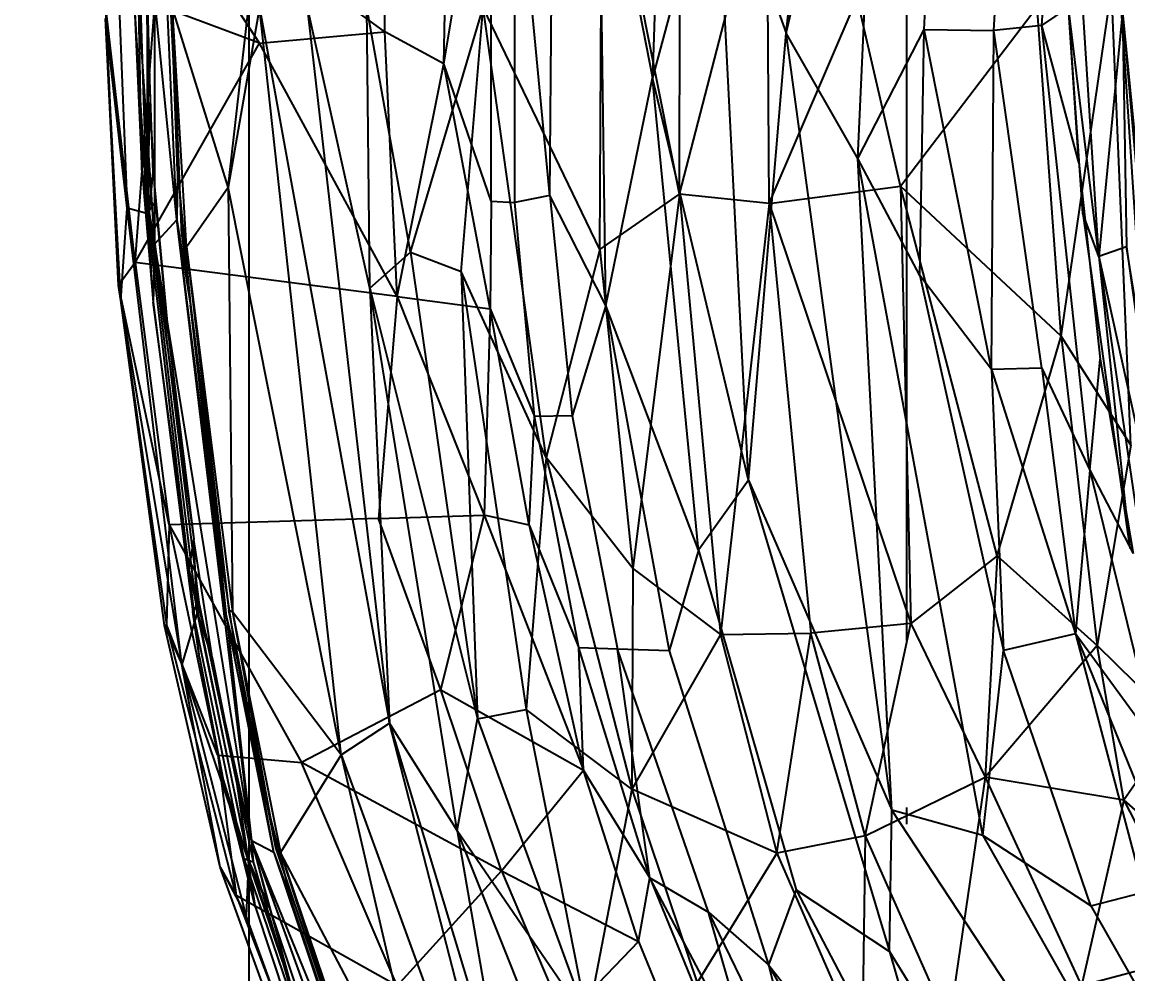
# Model space of a CAD drawing. Extents: x 11992 to 29481, y -6727 to 6811.
# Drawn here: x 16892.8 to 17025.2, y -1985.1 to -1871.2 of the extents above; entities that cross this region are included whole.
import ezdxf

# ---------------------------------------------------------------- set-up
doc = ezdxf.new("R2010")
doc.units = 0
doc.header["$MEASUREMENT"] = 0
doc.linetypes.add('DOTE', pattern=[2.42, 2, -0.2, 0.02, -0.2])
doc.layers.get('0').update_dxf_attribs({"color": 8, "linetype": 'CONTINUOUS'})
doc.layers.get('Defpoints').update_dxf_attribs({"color": 8, "linetype": 'CONTINUOUS'})
doc.layers.add('zoylight 4标注', color=9, linetype='CONTINUOUS')
doc.layers.add('zoylight 5回路', color=4, linetype='CONTINUOUS')
doc.styles.add('CCD-DIM', font='archs.shx', dxfattribs={"width": 0.8})
doc.dimstyles.new('zoylight_DIM_40', dxfattribs={"dimscale": 40, "dimtxt": 1.9, "dimasz": 0.4, "dimexe": 0.5, "dimexo": 0.5, "dimgap": 0.5, "dimtad": 1, "dimdec": 0, "dimrnd": 5, "dimzin": 12, "dimdsep": 46, "dimtxsty": 'CCD-DIM', "dimblk": 'CCD_Dimension_Tick', "dimcen": 0.125, "dimclrd": 44, "dimclre": 44, "dimclrt": 50, "dimadec": 0, "dimazin": 0, "dimtfac": 1, "dimtdec": 0, "dimtmove": 2, "dimatfit": 3, "dimldrblk": 'CCD_Leader_Dot', "dimfxl": 0, "dimtvp": 1, "dimtolj": 1, "dimtzin": 0, "dimarcsym": 0})

# ---------------------------------------------------------------- blocks, each defined once
blk = doc.blocks.new('CCD_Dimension_Tick')
at = {"color": 0, "linetype": 'ByBlock'}
for p, q in [((-1.0906, 0), (0, 0)), ((0, 0), (1.0906, 0))]:
    blk.add_line(p, q, dxfattribs=at)
at = {"color": 0, "linetype": 'Continuous', "const_width": 0.6075}
blk.add_lwpolyline([(-0.6104, -0.6104), (0.6104, 0.6104)], dxfattribs=at)
blk = doc.blocks.new('*D122')
at = {"layer": 'Defpoints', "color": 0, "linetype": 'Continuous'}
for p in [(16998.77, -1694.14, -420), (16919.98, -3240.35), (16998.77, -3240.35, -420)]:
    blk.add_point(p, dxfattribs=at)
at = {"layer": 'zoylight 4标注', "color": 44, "lineweight": -2}
for p, q in [((16978.77, -1694.14), (16899.98, -1694.14)), ((16919.98, -1710.14), (16919.98, -3224.35))]:
    blk.add_line(p, q, dxfattribs=at)
at = {"layer": 'zoylight 4标注', "color": 44, "linetype": 'Continuous', "lineweight": -2}
blk.add_line((16978.77, -3240.35), (16899.98, -3240.35), dxfattribs=at)
at = {"layer": 'zoylight 4标注', "color": 44, "linetype": 'Continuous', "lineweight": -2, "xscale": 16, "yscale": 16, "zscale": 16}
for p, rotation in [((16919.98, -1694.14), 90), ((16919.98, -3240.35), 270)]:
    blk.add_blockref('CCD_Dimension_Tick', p, dxfattribs=dict(at, rotation=rotation))
at = {"layer": 'zoylight 4标注', "color": 50, "linetype": 'Continuous', "insert": (16861.98, -2467.25), "char_height": 76, "attachment_point": 5, "rotation": 90, "style": 'CCD-DIM'}
blk.add_mtext('\\A1;1545', dxfattribs=at)
blk = doc.blocks.new('CCD_Leader_Dot')
at = {"color": 0, "linetype": 'ByBlock'}
blk.add_line((-5, 0), (-10, 0), dxfattribs=at)
at = {"color": 0, "linetype": 'ByBlock', "const_width": 5}
blk.add_lwpolyline([(-2.5, 0, 1), (2.5, 0, 1)], format="xyb", close=True, dxfattribs=at)

msp = doc.modelspace()

# ---------------------------------------------------------------- linework, layer by layer
for p, q in [((16984.33, -1872.47, -2070.45), (16993.25, -1786.5, -2070.37)), ((16984.33, -1872.47, -2070.45), (16995.96, -1820.95, -2069.96)), ((16992.88, -1887.49, -2070.01), (16995.96, -1820.95, -2069.96)), ((16969.97, -1829.52, -2067.83), (16968.31, -1877.84, -2067.97)), ((17000.83, -1872.04, -2068.35), (17002.53, -1836.44, -2068.49)), ((17009.17, -1872.19, -2064.17), (17011.35, -1836.68, -2064.23)), ((17014.92, -1871.59, -2059.13), (17017.3, -1836.81, -2059.14)), ((16917.51, -1890.92, -1706.8), (16923.37, -1838.93, -1705.96)), ((16943.33, -1876.18, -2019.41), (16948.98, -1842.54, -2045.29)), ((16949, -1892.6, -2045.14), (16948.98, -1842.54, -2045.29)), ((16971.55, -1891.75, -1772.23), (16971.6, -1843.26, -1771.63)), ((16936.25, -1872.32, -1975.83), (16936.31, -1844.51, -1971.81)), ((16962.73, -1905.08, -2064.9), (16961.88, -1844.96, -2064.86)), ((16961.88, -1844.96, -2064.86), (16968.31, -1877.84, -2067.97)), ((16961.99, -1898.4, -1751.22), (16962.26, -1845.03, -1752.51)), ((16971.55, -1891.75, -1772.23), (16962.26, -1845.03, -1752.51)), ((16943.33, -1876.18, -2019.41), (16943.94, -1846.15, -2020.07)), ((16956.03, -1891.91, -2060.38), (16956.36, -1846.19, -2060.69)), ((16951.83, -1892.76, -2054.07), (16951.81, -1847.77, -2054.28)), ((16956.03, -1891.91, -2060.38), (16951.81, -1847.77, -2054.28)), ((16975.88, -1849.45, -2069.89), (16968.31, -1877.84, -2067.97)), ((16975.88, -1849.45, -2069.89), (16984.33, -1872.47, -2070.45)), ((16979.82, -1926.02, -2069.84), (16975.88, -1849.45, -2069.89)), ((16921.24, -1873.69, -1871.99), (16905.97, -1850.19, -1762.42)), ((16936.25, -1872.32, -1975.83), (16905.97, -1850.19, -1762.42)), ((16971.55, -1891.75, -1772.23), (16982.03, -1851.15, -1799.27)), ((16982.28, -1892.88, -1798.84), (16982.03, -1851.15, -1799.27)), ((16911.42, -1888.97, -1708.95), (16910.6, -1865.7, -1709.08)), ((17021.73, -1899.25, -2046.89), (17019.63, -1866.44, -2046.89)), ((17017.24, -1908.77, -1912.29), (17023.27, -1867.14, -1947.93)), ((17025.56, -1921.84, -1948.09), (17023.27, -1867.14, -1947.93)), ((16906.38, -1899.94, -1759.87), (16908.73, -1869.03, -1787.89)), ((16911.34, -1894.85, -1707.97), (16908.71, -1868.42, -1707.83)), ((16908.72, -1897.71, -1707.51), (16908.71, -1868.42, -1707.83)), ((16921.24, -1873.69, -1871.99), (16908.73, -1869.03, -1787.89)), ((16982.28, -1892.88, -1798.84), (16992.81, -1868.31, -1833.9)), ((16998, -1890.82, -1847.7), (16992.81, -1868.31, -1833.9)), ((16998, -1890.82, -1847.7), (17014.38, -1869.33, -1908.33)), ((17017.24, -1908.77, -1912.29), (17014.38, -1869.33, -1908.33)), ((16904.38, -1902.69, -1737.04), (16902.87, -1869.41, -1738.11)), ((16906.38, -1899.94, -1759.87), (16902.87, -1869.41, -1738.11)), ((16904.45, -1869.41, -1716.08), (16905.4, -1893.46, -1716.24)), ((16906.3, -1869.44, -1709.98), (16907.82, -1894.08, -1711.11)), ((16906.3, -1869.44, -1709.98), (16907.15, -1888.74, -1708.42)), ((16907.15, -1888.74, -1708.42), (16906.79, -1869.41, -1708.2)), ((16908.72, -1897.71, -1707.51), (16906.79, -1869.41, -1708.2)), ((16906.99, -1869.41, -1711.52), (16907.82, -1894.08, -1711.11)), ((16908.53, -1889.13, -1711.54), (16907.79, -1869.41, -1711.67)), ((16908.05, -1894.16, -1711.75), (16907.79, -1869.41, -1711.67)), ((16907.82, -1894.08, -1711.11), (16907.85, -1869.41, -1711.81)), ((16907.85, -1869.41, -1711.81), (16908.18, -1880.8, -1711.62)), ((16911.34, -1894.85, -1707.97), (16910.26, -1869.7, -1708.36)), ((16910.59, -1869.41, -1709.1), (16911.96, -1896.7, -1708.95)), ((16912.52, -1898.07, -1708.25), (16910.85, -1869.5, -1708.33)), ((16911.96, -1896.7, -1708.95), (16910.85, -1869.5, -1708.33)), ((16917.51, -1890.92, -1706.8), (16910.85, -1869.5, -1708.33)), ((16921.26, -1869.41, -1706.46), (16917.51, -1890.92, -1706.8)), ((16921.26, -1869.41, -1706.46), (16936.82, -1955.09, -1707.34)), ((16931.04, -1958.91, -1706.39), (16921.26, -1869.41, -1706.46)), ((16934.46, -1903.03, -1710), (16927.02, -1869.42, -1707.82)), ((16936.82, -1955.09, -1707.34), (16927.02, -1869.42, -1707.82)), ((16934.46, -1903.03, -1710), (16934.11, -1869.43, -1711.97)), ((16939.35, -1898.7, -1715.16), (16934.11, -1869.43, -1711.97)), ((16939.35, -1898.7, -1715.16), (16948.04, -1869.41, -1728.25)), ((16945.4, -1901.02, -1722.74), (16948.04, -1869.41, -1728.25)), ((16961.99, -1898.4, -1751.22), (16948.04, -1869.41, -1728.25)), ((16955.58, -1923.29, -1734.93), (16948.04, -1869.41, -1728.25)), ((17014.92, -1871.59, -2059.13), (17018.12, -1869.41, -2054.09)), ((17019.37, -1887.97, -2054.02), (17018.12, -1869.41, -2054.09)), ((17021.73, -1899.25, -2046.89), (17018.13, -1869.41, -2054.09)), ((17019.85, -1894.09, -2053.99), (17018.13, -1869.41, -2054.09)), ((17024.58, -1869.99, -2009.6), (17021.73, -1899.25, -2046.89)), ((17026.66, -1902.98, -2006.88), (17024.46, -1869.81, -2007.1)), ((17024.58, -1869.99, -2009.6), (17027.51, -1903.21, -1979.48)), ((17024.58, -1869.99, -2009.6), (17030.87, -1934.32, -2004.22)), ((17024.58, -1869.99, -2009.6), (17025.06, -1898.09, -2023.16)), ((16904.38, -1902.69, -1737.04), (16902.8, -1870.74, -1722.87)), ((16905.4, -1893.46, -1716.24), (16902.8, -1870.74, -1722.87)), ((16904.64, -1904.5, -1724.01), (16902.8, -1870.74, -1722.87)), ((17014.92, -1871.59, -2059.13), (17009.17, -1872.19, -2064.17)), ((17019.37, -1887.97, -2054.02), (17014.92, -1871.59, -2059.13)), ((17020.67, -1924.8, -2058.92), (17014.92, -1871.59, -2059.13)), ((16921.24, -1873.69, -1871.99), (16936.25, -1872.32, -1975.83)), ((16937.75, -1904.02, -1977.25), (16936.25, -1872.32, -1975.83)), ((16943.33, -1876.18, -2019.41), (16936.25, -1872.32, -1975.83)), ((16979.82, -1926.02, -2069.84), (16984.33, -1872.47, -2070.45)), ((16992.88, -1887.49, -2070.01), (16984.33, -1872.47, -2070.45)), ((16996.96, -1965.52, -2070.35), (16984.33, -1872.47, -2070.45)), ((16992.88, -1887.49, -2070.01), (17000.83, -1872.04, -2068.35)), ((17000.32, -1901.49, -2069.01), (17000.83, -1872.04, -2068.35)), ((17000.83, -1872.04, -2068.35), (17009.17, -1872.19, -2064.17)), ((17008.9, -1912.78, -2066.52), (17000.83, -1872.04, -2068.35)), ((17008.9, -1912.78, -2066.52), (17009.17, -1872.19, -2064.17)), ((17014.94, -1912.62, -2062.59), (17009.17, -1872.19, -2064.17)), ((16906.38, -1899.94, -1759.87), (16921.24, -1873.69, -1871.99)), ((16937.75, -1904.02, -1977.25), (16921.24, -1873.69, -1871.99)), ((16937.75, -1904.02, -1977.25), (16943.33, -1876.18, -2019.41)), ((16949, -1892.6, -2045.14), (16943.33, -1876.18, -2019.41)), ((16948.86, -1905.5, -2041.29), (16943.33, -1876.18, -2019.41)), ((16962.73, -1905.08, -2064.9), (16968.31, -1877.84, -2067.97)), ((16973.81, -1934.41, -2067.9), (16968.31, -1877.84, -2067.97)), ((16979.82, -1926.02, -2069.84), (16968.31, -1877.84, -2067.97)), ((16907.82, -1894.08, -1711.11), (16908.18, -1880.8, -1711.62)), ((16908.81, -1892.69, -1711.53), (16908.18, -1880.8, -1711.62)), ((17007.85, -1968.55, -2069.93), (16992.88, -1887.49, -2070.01)), ((16996.96, -1965.52, -2070.35), (16992.88, -1887.49, -2070.01)), ((17000.32, -1901.49, -2069.01), (16992.88, -1887.49, -2070.01)), ((16907.15, -1888.74, -1708.42), (16908.52, -1904.69, -1708.78)), ((16907.82, -1894.08, -1711.11), (16907.15, -1888.74, -1708.42)), ((16908.72, -1897.71, -1707.51), (16907.15, -1888.74, -1708.42)), ((16908.05, -1894.16, -1711.75), (16908.53, -1889.13, -1711.54)), ((16908.53, -1889.13, -1711.54), (16910.38, -1908.84, -1711.67)), ((16911.42, -1888.97, -1708.95), (16911.34, -1894.85, -1707.97)), ((16911.42, -1888.97, -1708.95), (16913.01, -1905.04, -1708.98)), ((17019.37, -1887.97, -2054.02), (17021.91, -1911.51, -2053.94)), ((16912.52, -1898.07, -1708.25), (16917.51, -1890.92, -1706.8)), ((16917.51, -1890.92, -1706.8), (16918.01, -1941.79, -1708.46)), ((16931.04, -1958.91, -1706.39), (16917.51, -1890.92, -1706.8)), ((16961.99, -1898.4, -1751.22), (16971.55, -1891.75, -1772.23)), ((16971.55, -1891.75, -1772.23), (16965.97, -1936.58, -1750.17)), ((16971.55, -1891.75, -1772.23), (16976.47, -1944.49, -1770.33)), ((16982.28, -1892.88, -1798.84), (16971.55, -1891.75, -1772.23)), ((16982.28, -1892.88, -1798.84), (16998, -1890.82, -1847.7)), ((17017.24, -1908.77, -1912.29), (16998, -1890.82, -1847.7)), ((17009.57, -1935.08, -1873.71), (16998, -1890.82, -1847.7)), ((16998, -1890.82, -1847.7), (16999.24, -1943.17, -1835.28)), ((16908.81, -1892.69, -1711.53), (16907.82, -1894.08, -1711.11)), ((16908.81, -1892.69, -1711.53), (16910.22, -1907.45, -1711.64)), ((16949, -1892.6, -2045.14), (16948.86, -1905.5, -2041.29)), ((16949, -1892.6, -2045.14), (16951.83, -1892.76, -2054.07)), ((16956.03, -1891.91, -2060.38), (16951.83, -1892.76, -2054.07)), ((16954.17, -1918.37, -2054.16), (16951.83, -1892.76, -2054.07)), ((16962.73, -1905.08, -2064.9), (16956.03, -1891.91, -2060.38)), ((16956.03, -1891.91, -2060.38), (16958.68, -1918.31, -2060.62)), ((16982.28, -1892.88, -1798.84), (16976.47, -1944.49, -1770.33)), ((16982.28, -1892.88, -1798.84), (16999.24, -1943.17, -1835.28)), ((16982.28, -1892.88, -1798.84), (16987.28, -1944.32, -1798.13)), ((16904.64, -1904.5, -1724.01), (16905.4, -1893.46, -1716.24)), ((16911.97, -1948.1, -1717.36), (16905.4, -1893.46, -1716.24)), ((16908.05, -1894.16, -1711.75), (16905.4, -1893.46, -1716.24)), ((16907.82, -1894.08, -1711.11), (16910.22, -1907.45, -1711.64)), ((16907.82, -1894.08, -1711.11), (16908.52, -1904.69, -1708.78)), ((16912.84, -1936.79, -1711.47), (16907.82, -1894.08, -1711.11)), ((16908.05, -1894.16, -1711.75), (16910.38, -1908.84, -1711.67)), ((16908.05, -1894.16, -1711.75), (16913.4, -1933.1, -1711.91)), ((16913.78, -1941.9, -1712.31), (16908.05, -1894.16, -1711.75)), ((17021.73, -1899.25, -2046.89), (17019.85, -1894.09, -2053.99)), ((17019.85, -1894.09, -2053.99), (17025.47, -1934.2, -2053.87)), ((16908.72, -1897.71, -1707.51), (16911.34, -1894.85, -1707.97)), ((16920.3, -1969.21, -1708.24), (16911.34, -1894.85, -1707.97)), ((16911.34, -1894.85, -1707.97), (16913.01, -1905.04, -1708.98)), ((16917.3, -1942.34, -1708.36), (16911.34, -1894.85, -1707.97)), ((16912.52, -1898.07, -1708.25), (16911.96, -1896.7, -1708.95)), ((16911.96, -1896.7, -1708.95), (16917.57, -1941.61, -1709.25)), ((16908.72, -1897.71, -1707.51), (16908.52, -1904.69, -1708.78)), ((16920.3, -1969.21, -1708.24), (16908.72, -1897.71, -1707.51)), ((16908.72, -1897.71, -1707.51), (16913.99, -1940.64, -1707.8)), ((16912.52, -1898.07, -1708.25), (16918.01, -1941.79, -1708.46)), ((16912.52, -1898.07, -1708.25), (16917.57, -1941.61, -1709.25)), ((16961.99, -1898.4, -1751.22), (16955.58, -1923.29, -1734.93)), ((16961.99, -1898.4, -1751.22), (16965.97, -1936.58, -1750.17)), ((17025.06, -1898.09, -2023.16), (17021.73, -1899.25, -2046.89)), ((17025.06, -1898.09, -2023.16), (17031.07, -1941.62, -2022.87)), ((17030.87, -1934.32, -2004.22), (17025.06, -1898.09, -2023.16)), ((16934.46, -1903.03, -1710), (16939.35, -1898.7, -1715.16)), ((16939.35, -1898.7, -1715.16), (16945.4, -1901.02, -1722.74)), ((16939.35, -1898.7, -1715.16), (16947.34, -1954.6, -1715.19)), ((17021.73, -1899.25, -2046.89), (17025.47, -1934.2, -2053.87)), ((17021.73, -1899.25, -2046.89), (17026.66, -1932.65, -2046.68)), ((17021.73, -1899.25, -2046.89), (17031.07, -1941.62, -2022.87)), ((16906.38, -1899.94, -1759.87), (16904.38, -1902.69, -1737.04)), ((16937.75, -1904.02, -1977.25), (16906.38, -1899.94, -1759.87)), ((16906.38, -1899.94, -1759.87), (16910.45, -1931.35, -1760.62)), ((16955.58, -1923.29, -1734.93), (16945.4, -1901.02, -1722.74)), ((16945.4, -1901.02, -1722.74), (16953.17, -1953.47, -1722.94)), ((16945.4, -1901.02, -1722.74), (16947.34, -1954.6, -1715.19)), ((17008.9, -1912.78, -2066.52), (17000.32, -1901.49, -2069.01)), ((17000.32, -1901.49, -2069.01), (17010.35, -1946.41, -2068.42)), ((16904.38, -1902.69, -1737.04), (16910.12, -1943.31, -1737.85)), ((16904.64, -1904.5, -1724.01), (16904.38, -1902.69, -1737.04)), ((16910.45, -1931.35, -1760.62), (16904.38, -1902.69, -1737.04)), ((16944.93, -1967.95, -1710.55), (16934.46, -1903.03, -1710)), ((16934.46, -1903.03, -1710), (16936.82, -1955.09, -1707.34)), ((16934.46, -1903.03, -1710), (16947.34, -1954.6, -1715.19)), ((16909.88, -1943.42, -1724.8), (16904.64, -1904.5, -1724.01)), ((16904.64, -1904.5, -1724.01), (16911.97, -1948.1, -1717.36)), ((16908.52, -1904.69, -1708.78), (16913.28, -1941.78, -1708.65)), ((16912.84, -1936.79, -1711.47), (16908.52, -1904.69, -1708.78)), ((16913.01, -1905.04, -1708.98), (16916.26, -1932.34, -1709.2)), ((16917.3, -1942.34, -1708.36), (16913.01, -1905.04, -1708.98)), ((16937.75, -1904.02, -1977.25), (16935.52, -1930.62, -1936.86)), ((16937.75, -1904.02, -1977.25), (16948.86, -1905.5, -2041.29)), ((16937.75, -1904.02, -1977.25), (16948.16, -1930.2, -2018.06)), ((16962.73, -1905.08, -2064.9), (16958.68, -1918.31, -2060.62)), ((16962.73, -1905.08, -2064.9), (16970.31, -1946.44, -2065.12)), ((16973.81, -1934.41, -2067.9), (16962.73, -1905.08, -2064.9)), ((16948.86, -1905.5, -2041.29), (16948.16, -1930.2, -2018.06)), ((16953.55, -1931.41, -2045.27), (16948.86, -1905.5, -2041.29)), ((16948.86, -1905.5, -2041.29), (16954.17, -1918.37, -2054.16)), ((16910.22, -1907.45, -1711.64), (16913.4, -1933.1, -1711.9)), ((16910.38, -1908.84, -1711.67), (16913.4, -1933.1, -1711.91)), ((17009.57, -1935.08, -1873.71), (17017.24, -1908.77, -1912.29)), ((17017.24, -1908.77, -1912.29), (17021.55, -1945.8, -1912.45)), ((17025.56, -1921.84, -1948.09), (17017.24, -1908.77, -1912.29)), ((17020.67, -1924.8, -2058.92), (17021.91, -1911.51, -2053.94)), ((17021.91, -1911.51, -2053.94), (17025.85, -1934.78, -2053.88)), ((17014.94, -1912.62, -2062.59), (17008.9, -1912.78, -2066.52)), ((17008.9, -1912.78, -2066.52), (17010.35, -1946.41, -2068.42)), ((17008.9, -1912.78, -2066.52), (17018.97, -1944.43, -2064.09)), ((17014.94, -1912.62, -2062.59), (17018.97, -1944.43, -2064.09)), ((17014.94, -1912.62, -2062.59), (17020.67, -1924.8, -2058.92)), ((16958.68, -1918.31, -2060.62), (16954.17, -1918.37, -2054.16)), ((16958.68, -1918.31, -2060.62), (16964.12, -1946.23, -2060.75)), ((16953.55, -1931.41, -2045.27), (16954.17, -1918.37, -2054.16)), ((16959.5, -1946.07, -2054.35), (16954.17, -1918.37, -2054.16)), ((17025.56, -1921.84, -1948.09), (17021.55, -1945.8, -1912.45)), ((16955.58, -1923.29, -1734.93), (16953.17, -1953.47, -1722.94)), ((16965.97, -1936.58, -1750.17), (16955.58, -1923.29, -1734.93)), ((16955.58, -1923.29, -1734.93), (16965.84, -1963.03, -1739.52)), ((17020.67, -1924.8, -2058.92), (17018.97, -1944.43, -2064.09)), ((17020.67, -1924.8, -2058.92), (17028.69, -1957.78, -2058.94)), ((17020.67, -1924.8, -2058.92), (17025.85, -1934.78, -2053.88)), ((16979.82, -1926.02, -2069.84), (16973.81, -1934.41, -2067.9)), ((16979.82, -1926.02, -2069.84), (16996.96, -1965.52, -2070.35)), ((16979.82, -1926.02, -2069.84), (16996.67, -1982.46, -2069.85)), ((16935.52, -1930.62, -1936.86), (16948.16, -1930.2, -2018.06)), ((16942.96, -1951.13, -1956.51), (16948.16, -1930.2, -2018.06)), ((16953.55, -1931.41, -2045.27), (16948.16, -1930.2, -2018.06)), ((16948.16, -1930.2, -2018.06), (16960.06, -1960.73, -2043.8)), ((16910.45, -1931.35, -1760.62), (16910.12, -1943.31, -1737.85)), ((16935.52, -1930.62, -1936.86), (16910.45, -1931.35, -1760.62)), ((16910.45, -1931.35, -1760.62), (16926.3, -1959.8, -1826.21)), ((16910.45, -1931.35, -1760.62), (16916.26, -1958.94, -1761.59)), ((16942.96, -1951.13, -1956.51), (16935.52, -1930.62, -1936.86)), ((16953.55, -1931.41, -2045.27), (16960.06, -1960.73, -2043.8)), ((16953.55, -1931.41, -2045.27), (16959.5, -1946.07, -2054.35)), ((16917.3, -1942.34, -1708.36), (16916.26, -1932.34, -1709.2)), ((16918.46, -1946.89, -1709.33), (16916.26, -1932.34, -1709.2)), ((16912.84, -1936.79, -1711.47), (16913.4, -1933.1, -1711.9)), ((16915.62, -1947.46, -1712.1), (16913.4, -1933.1, -1711.91)), ((16913.78, -1941.9, -1712.31), (16913.4, -1933.1, -1711.91)), ((16915.62, -1947.46, -1712.09), (16913.4, -1933.1, -1711.9)), ((16973.81, -1934.41, -2067.9), (16970.31, -1946.44, -2065.12)), ((16973.81, -1934.41, -2067.9), (16985.49, -1975.06, -2067.88)), ((17009.57, -1935.08, -1873.71), (16999.24, -1943.17, -1835.28)), ((17009.57, -1935.08, -1873.71), (17008.13, -1961.59, -1850.22)), ((17009.57, -1935.08, -1873.71), (17021.55, -1945.8, -1912.45)), ((16915.62, -1947.46, -1712.09), (16912.84, -1936.79, -1711.47)), ((16914.08, -1947.23, -1710.01), (16912.84, -1936.79, -1711.47)), ((16912.84, -1936.79, -1711.47), (16913.28, -1941.78, -1708.65)), ((16912.84, -1936.79, -1711.47), (16919.93, -1971.74, -1712.45)), ((16965.97, -1936.58, -1750.17), (16965.84, -1963.03, -1739.52)), ((16965.97, -1936.58, -1750.17), (16976.47, -1944.49, -1770.33)), ((16913.28, -1941.78, -1708.65), (16913.99, -1940.64, -1707.8)), ((16920.3, -1969.21, -1708.24), (16913.99, -1940.64, -1707.8)), ((16913.99, -1940.64, -1707.8), (16920.48, -1971.73, -1708.47)), ((16913.78, -1941.9, -1712.31), (16911.97, -1948.1, -1717.36)), ((16913.28, -1941.78, -1708.65), (16919.38, -1971.3, -1709.06)), ((16914.08, -1947.23, -1710.01), (16913.28, -1941.78, -1708.65)), ((16913.78, -1941.9, -1712.31), (16919.92, -1971.57, -1713.08)), ((16913.78, -1941.9, -1712.31), (16915.62, -1947.46, -1712.1)), ((16918.01, -1941.79, -1708.46), (16917.57, -1941.61, -1709.25)), ((16923.27, -1970.23, -1709.83), (16917.57, -1941.61, -1709.25)), ((16918.01, -1941.79, -1708.46), (16923.76, -1970.58, -1709.05)), ((16918.01, -1941.79, -1708.46), (16923.27, -1970.23, -1709.83)), ((16931.04, -1958.91, -1706.39), (16918.01, -1941.79, -1708.46)), ((16909.88, -1943.42, -1724.8), (16910.12, -1943.31, -1737.85)), ((16916.56, -1972.34, -1725.69), (16909.88, -1943.42, -1724.8)), ((16909.88, -1943.42, -1724.8), (16911.97, -1948.1, -1717.36)), ((16916.26, -1958.94, -1761.59), (16910.12, -1943.31, -1737.85)), ((16918.47, -1975.75, -1742.95), (16910.12, -1943.31, -1737.85)), ((16922.98, -1970.6, -1708.99), (16917.3, -1942.34, -1708.36)), ((16917.3, -1942.34, -1708.36), (16920.3, -1969.21, -1708.24)), ((16918.46, -1946.89, -1709.33), (16917.3, -1942.34, -1708.36)), ((16999.24, -1943.17, -1835.28), (16987.28, -1944.32, -1798.13)), ((16993.78, -1968.61, -1798.85), (16999.24, -1943.17, -1835.28)), ((16999.24, -1943.17, -1835.28), (17008.13, -1961.59, -1850.22)), ((16976.47, -1944.49, -1770.33), (16965.84, -1963.03, -1739.52)), ((16976.47, -1944.49, -1770.33), (16987.28, -1944.32, -1798.13)), ((16976.47, -1944.49, -1770.33), (16983.2, -1970.66, -1770.82)), ((16983.2, -1970.66, -1770.82), (16987.28, -1944.32, -1798.13)), ((16993.78, -1968.61, -1798.85), (16987.28, -1944.32, -1798.13)), ((17018.97, -1944.43, -2064.09), (17010.35, -1946.41, -2068.42)), ((17018.97, -1944.43, -2064.09), (17030.18, -1972.13, -2062.49)), ((17018.97, -1944.43, -2064.09), (17027.12, -1975.34, -2065.5)), ((17028.69, -1957.78, -2058.94), (17018.97, -1944.43, -2064.09)), ((16964.12, -1946.23, -2060.75), (16959.5, -1946.07, -2054.35)), ((16968, -1973.63, -2055.81), (16959.5, -1946.07, -2054.35)), ((16960.06, -1960.73, -2043.8), (16959.5, -1946.07, -2054.35)), ((17021.55, -1945.8, -1912.45), (17008.13, -1961.59, -1850.22)), ((17024.74, -1964.33, -1905.97), (17021.55, -1945.8, -1912.45)), ((17031.07, -1955.19, -1947.44), (17021.55, -1945.8, -1912.45)), ((16914.08, -1947.23, -1710.01), (16916.9, -1961.88, -1710.38)), ((16915.62, -1947.46, -1712.1), (16918.53, -1962.15, -1712.46)), ((16915.62, -1947.46, -1712.09), (16918.53, -1962.15, -1712.44)), ((16918.46, -1946.89, -1709.33), (16921.28, -1961.46, -1709.61)), ((16970.31, -1946.44, -2065.12), (16964.12, -1946.23, -2060.75)), ((16968, -1973.63, -2055.81), (16964.12, -1946.23, -2060.75)), ((16975, -1977.74, -2061.98), (16964.12, -1946.23, -2060.75)), ((16970.31, -1946.44, -2065.12), (16982.19, -1984.04, -2065.09)), ((17007.85, -1968.55, -2069.93), (17010.35, -1946.41, -2068.42)), ((17020.79, -1976.98, -2068.55), (17010.35, -1946.41, -2068.42)), ((16919.65, -1978.18, -1718.43), (16911.97, -1948.1, -1717.36)), ((16916.56, -1972.34, -1725.69), (16911.97, -1948.1, -1717.36)), ((16919.92, -1971.57, -1713.08), (16911.97, -1948.1, -1717.36)), ((16942.96, -1951.13, -1956.51), (16926.3, -1959.8, -1826.21)), ((16942.96, -1951.13, -1956.51), (16960.06, -1960.73, -2043.8)), ((16950.21, -1972.78, -1963.64), (16942.96, -1951.13, -1956.51)), ((16947.34, -1954.6, -1715.19), (16953.17, -1953.47, -1722.94)), ((16965.84, -1963.03, -1739.52), (16953.17, -1953.47, -1722.94)), ((16953.17, -1953.47, -1722.94), (16960.51, -1990.65, -1718.45)), ((16931.04, -1958.91, -1706.39), (16936.82, -1955.09, -1707.34)), ((16944.93, -1967.95, -1710.55), (16936.82, -1955.09, -1707.34)), ((16954.11, -2022.31, -1708.95), (16936.82, -1955.09, -1707.34)), ((16936.82, -1955.09, -1707.34), (16950.52, -2000.43, -1708.89)), ((16944.93, -1967.95, -1710.55), (16947.34, -1954.6, -1715.19)), ((16947.34, -1954.6, -1715.19), (16960.51, -1990.65, -1718.45)), ((17031.07, -1955.19, -1947.44), (17024.74, -1964.33, -1905.97)), ((16916.26, -1958.94, -1761.59), (16918.47, -1975.75, -1742.95)), ((16916.26, -1958.94, -1761.59), (16926.3, -1959.8, -1826.21)), ((16931.04, -1958.91, -1706.39), (16923.76, -1970.58, -1709.05)), ((16931.04, -1958.91, -1706.39), (16954.11, -2022.31, -1708.95)), ((16931.04, -1958.91, -1706.39), (16941.49, -2004.26, -1708.58)), ((16937.73, -1986.57, -1844.6), (16926.3, -1959.8, -1826.21)), ((16950.21, -1972.78, -1963.64), (16926.3, -1959.8, -1826.21)), ((16920.79, -1977.19, -1710.94), (16916.9, -1961.88, -1710.38)), ((16916.9, -1961.88, -1710.38), (16919.38, -1971.3, -1709.06)), ((16916.9, -1961.88, -1710.38), (16919.93, -1971.74, -1712.45)), ((16922.98, -1970.6, -1708.99), (16921.28, -1961.46, -1709.61)), ((16921.28, -1961.46, -1709.61), (16925.06, -1976.31, -1710.03)), ((16950.21, -1972.78, -1963.64), (16960.06, -1960.73, -2043.8)), ((16968, -1973.63, -2055.81), (16960.06, -1960.73, -2043.8)), ((16966.65, -1981.26, -2042.96), (16960.06, -1960.73, -2043.8)), ((16993.78, -1968.61, -1798.85), (17008.13, -1961.59, -1850.22)), ((17008.13, -1961.59, -1850.22), (17003.79, -1991.19, -1799.78)), ((17024.74, -1964.33, -1905.97), (17008.13, -1961.59, -1850.22)), ((17008.13, -1961.59, -1850.22), (17019.69, -1986.56, -1853.44)), ((16922.43, -1977.14, -1712.97), (16918.53, -1962.15, -1712.46)), ((16919.92, -1971.57, -1713.08), (16918.53, -1962.15, -1712.46)), ((16922.43, -1977.15, -1712.96), (16918.53, -1962.15, -1712.44)), ((16919.93, -1971.74, -1712.45), (16918.53, -1962.15, -1712.44)), ((16965.84, -1963.03, -1739.52), (16960.51, -1990.65, -1718.45)), ((16965.84, -1963.03, -1739.52), (16973.64, -1986.21, -1740.16)), ((16983.2, -1970.66, -1770.82), (16965.84, -1963.03, -1739.52)), ((17024.74, -1964.33, -1905.97), (17019.69, -1986.56, -1853.44)), ((17024.74, -1964.33, -1905.97), (17038.34, -1976.37, -1948.27)), ((17024.74, -1964.33, -1905.97), (17034.13, -1982.71, -1913.79)), ((16996.67, -1982.46, -2069.85), (16996.96, -1965.52, -2070.35)), ((17046.75, -2041.13, -2070.78), (16996.96, -1965.52, -2070.35)), ((17007.85, -1968.55, -2069.93), (16996.96, -1965.52, -2070.35)), ((16965.12, -2018.58, -1713.02), (16944.93, -1967.95, -1710.55)), ((16944.93, -1967.95, -1710.55), (16960.51, -1990.65, -1718.45)), ((16944.93, -1967.95, -1710.55), (16950.52, -2000.43, -1708.89)), ((16993.78, -1968.61, -1798.85), (16983.2, -1970.66, -1770.82)), ((16993.78, -1968.61, -1798.85), (16993.41, -1994.17, -1771.88)), ((16993.78, -1968.61, -1798.85), (17003.79, -1991.19, -1799.78)), ((17007.85, -1968.55, -2069.93), (17034.14, -2014.98, -2070.36)), ((17020.79, -1976.98, -2068.55), (17007.85, -1968.55, -2069.93)), ((16922.98, -1970.6, -1708.99), (16920.3, -1969.21, -1708.24)), ((16920.3, -1969.21, -1708.24), (16936.49, -2013.91, -1710.35)), ((16920.3, -1969.21, -1708.24), (16920.48, -1971.73, -1708.47)), ((16920.3, -1969.21, -1708.24), (16926.89, -1993.33, -1709.53)), ((16932.58, -1999.23, -1710.08), (16920.3, -1969.21, -1708.24)), ((16920.79, -1977.19, -1710.94), (16919.38, -1971.3, -1709.06)), ((16919.38, -1971.3, -1709.06), (16926.89, -1993.33, -1709.53)), ((16919.38, -1971.3, -1709.06), (16920.48, -1971.73, -1708.47)), ((16922.98, -1970.6, -1708.99), (16932.58, -1999.23, -1710.08)), ((16922.98, -1970.6, -1708.99), (16925.06, -1976.31, -1710.03)), ((16923.76, -1970.58, -1709.05), (16923.27, -1970.23, -1709.83)), ((16923.27, -1970.23, -1709.83), (16932.88, -1998.86, -1710.89)), ((16941.49, -2004.26, -1708.58), (16923.76, -1970.58, -1709.05)), ((16923.76, -1970.58, -1709.05), (16933.42, -1999.05, -1710.09)), ((16923.76, -1970.58, -1709.05), (16932.88, -1998.86, -1710.89)), ((16983.2, -1970.66, -1770.82), (16973.64, -1986.21, -1740.16)), ((16983.2, -1970.66, -1770.82), (16993.41, -1994.17, -1771.88)), ((16927.17, -2001.54, -1727.44), (16916.56, -1972.34, -1725.69)), ((16916.56, -1972.34, -1725.69), (16918.47, -1975.75, -1742.95)), ((16916.56, -1972.34, -1725.69), (16919.65, -1978.18, -1718.43)), ((16919.92, -1971.57, -1713.08), (16919.65, -1978.18, -1718.43)), ((16919.92, -1971.57, -1713.08), (16922.43, -1977.14, -1712.97)), ((16919.92, -1971.57, -1713.08), (16929.87, -2000.63, -1714.41)), ((16920.79, -1977.19, -1710.94), (16919.93, -1971.74, -1712.45)), ((16922.43, -1977.15, -1712.96), (16919.93, -1971.74, -1712.45)), ((16919.93, -1971.74, -1712.45), (16929.87, -2000.81, -1713.76)), ((16920.48, -1971.73, -1708.47), (16926.89, -1993.33, -1709.53)), ((16937.73, -1986.57, -1844.6), (16950.21, -1972.78, -1963.64)), ((16950.21, -1972.78, -1963.64), (16966.65, -1981.26, -2042.96)), ((16950.21, -1972.78, -1963.64), (16957.75, -1990.45, -1969.63)), ((16966.65, -1981.26, -2042.96), (16968, -1973.63, -2055.81)), ((16980.84, -1997.93, -2058.54), (16968, -1973.63, -2055.81)), ((16968, -1973.63, -2055.81), (16975, -1977.74, -2061.98)), ((16968, -1973.63, -2055.81), (16978.42, -1999.15, -2054.39)), ((16985.49, -1975.06, -2067.88), (16982.19, -1984.04, -2065.09)), ((16985.49, -1975.06, -2067.88), (17005.95, -2014.02, -2067.94)), ((16985.49, -1975.06, -2067.88), (16996.67, -1982.46, -2069.85)), ((16918.47, -1975.75, -1742.95), (16925.78, -1994.78, -1746.35)), ((16937.73, -1986.57, -1844.6), (16918.47, -1975.75, -1742.95)), ((16930.12, -1991.43, -1710.59), (16925.06, -1976.31, -1710.03)), ((17020.79, -1976.98, -2068.55), (17027.12, -1975.34, -2065.5)), ((16920.79, -1977.19, -1710.94), (16925.85, -1992.42, -1711.64)), ((16922.43, -1977.14, -1712.97), (16927.59, -1992.42, -1713.64)), ((16922.43, -1977.15, -1712.96), (16927.59, -1992.42, -1713.62)), ((16980.84, -1997.93, -2058.54), (16975, -1977.74, -2061.98)), ((16975, -1977.74, -2061.98), (16982.19, -1984.04, -2065.09)), ((16975, -1977.74, -2061.98), (16986.81, -2001.98, -2061.96)), ((17020.79, -1976.98, -2068.55), (17040.08, -2010.81, -2069.04)), ((16928.16, -2001.57, -1719.73), (16919.65, -1978.18, -1718.43)), ((16966.65, -1981.26, -2042.96), (16957.75, -1990.45, -1969.63)), ((16966.65, -1981.26, -2042.96), (16972.27, -1995.01, -2041.55)), ((16996.67, -1982.46, -2069.85), (17005.95, -2014.02, -2067.94)), ((16996.67, -1982.46, -2069.85), (17027.85, -2032.76, -2069.98)), ((17034.13, -1982.71, -1913.79), (17019.69, -1986.56, -1853.44)), ((16982.19, -1984.04, -2065.09), (16986.81, -2001.98, -2061.96)), ((16982.19, -1984.04, -2065.09), (17005.95, -2014.02, -2067.94)), ((17007.32, -2027.3, -2065.06), (16982.19, -1984.04, -2065.09))]:
    msp.add_line(p, q)
at = {"layer": 'zoylight 4标注', "color": 9, "linetype": 'DOTE', "ltscale": 100}
msp.add_line((16998.77, -3639.21, -420), (16998.77, 98.79, -420), dxfattribs=at)
at = {"layer": 'zoylight 5回路', "linetype": 'Continuous'}
msp.add_arc((14387.58, -2458.14), 2720.77, 343.33977, 16.27489, dxfattribs=at)

# ---------------------------------------------------------------- dimensions: what is measured, and where the dimension line sits
at = {"layer": 'zoylight 4标注', "linetype": 'Continuous'}
dim = msp.add_aligned_dim(p1=(16998.77, -1694.14, -420), p2=(16998.77, -3240.35, -420), distance=-78.8, dimstyle='zoylight_DIM_40', dxfattribs=at)
dim.commit()
dim.dimension.update_dxf_attribs({"geometry": '*D122', "text_midpoint": (16861.98, -2467.25)})

doc.saveas('drawing.dxf')
